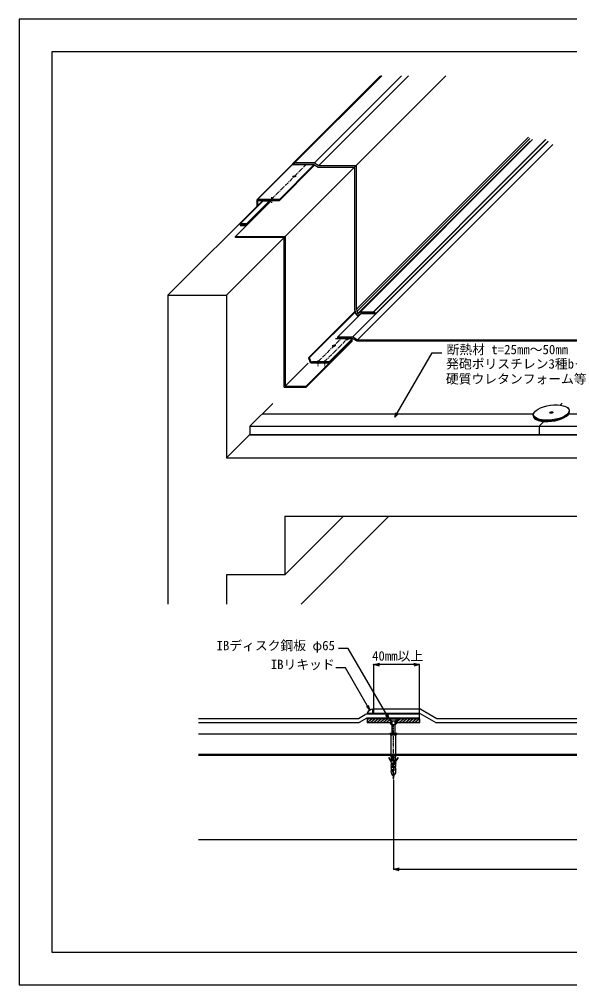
# Model space of a CAD drawing. Units: millimetres, scale not verified, with parts at other scales. Extents: x -210 to 1470, y -148 to 1040.
# Drawn here: x -210 to 467, y -148 to 1040 of the extents above; entities that cross this region are included whole.
import ezdxf
from ezdxf.enums import TextEntityAlignment as Align

# ---------------------------------------------------------------- set-up
doc = ezdxf.new("R2010")
doc.units = ezdxf.units.MM
doc.header["$PDMODE"] = 32
doc.header["$PDSIZE"] = 0.5
doc.linetypes.add('CHAIN1', pattern=[8, 5, -1, 1, -1])
doc.linetypes.add('DASHED3', pattern=[4, 3, -1])
for name, color, linetype in [('0-0_0', 7, 'Continuous'), ('0-2_IBｼｰﾄ', 7, 'Continuous'), ('0-3_IBリキッド', 7, 'Continuous'), ('0-4_ブチルﾃｰﾌﾟ', 4, 'Continuous'), ('0-5_中心線', 1, 'CHAIN1'), ('0-7_図面枠', 7, 'Continuous'), ('0-A_寸法線', 7, 'Continuous'), ('0-B_文字', 7, 'Continuous'), ('0-C_断熱材', 2, 'Continuous'), ('0-D_構築線', 1, 'Continuous'), ('0-E_緩衝フォーム', 7, 'Continuous'), ('1-1_躯体', 7, 'Continuous'), ('1-2_輪郭線', 2, 'Continuous'), ('1-3_部材(積層鋼板)', 4, 'Continuous'), ('1-4_部材(ﾋﾞｽ類)', 7, 'Continuous')]:
    doc.layers.add(name, color=color, linetype=linetype)
doc.styles.add('MS Gothic', font='')
doc.styles.get('MS Gothic').set_extended_font_data('MS Gothic')

# ---------------------------------------------------------------- blocks, each defined once
blk = doc.blocks.new('_Open30')
at = {"layer": '0-0_0'}
blk.add_line((0, 0), (-1, 0), dxfattribs=at)
blk.add_lwpolyline([(-1, 0.2679), (0, 0), (-1, -0.2679)], dxfattribs=at)

msp = doc.modelspace()

# ---------------------------------------------------------------- linework, layer by layer
at = {"layer": '0-2_IBｼｰﾄ'}
for p, q in [((128.886, 862.711), (236.123, 969.948)), ((153.222, 862.711), (260.458, 969.948)), ((158.534, 859.645), (268.837, 969.948)), ((176.365, 831.36), (314.952, 969.948)), ((204.649, 682.441), (416.781, 894.573)), ((206.167, 680.632), (418.299, 892.764)), ((209.669, 679.311), (421.801, 891.443)), ((225.401, 679.311), (437.533, 891.443)), ((200.317, 648.627), (440.733, 889.043)), ((206.206, 645.227), (446.622, 885.643)), ((206.702, 677.598), (418.834, 889.73)), ((153.222, 862.711), (128.886, 862.711)), ((128.886, 860.711), (128.886, 862.711)), ((152.686, 860.711), (128.886, 860.711)), ((152.686, 860.711), (157.998, 857.645)), ((153.222, 862.711), (158.534, 859.645)), ((157.998, 857.645), (202.649, 857.645)), ((158.534, 859.645), (204.649, 859.645)), ((202.649, 857.645), (202.649, 681.713)), ((204.649, 859.645), (204.649, 682.441)), ((204.291, 679.757), (202.649, 681.713)), ((204.753, 677.137), (204.291, 679.757)), ((206.167, 680.632), (204.649, 682.441)), ((206.702, 677.598), (206.167, 680.632)), ((206.391, 675.11), (210.205, 677.311)), ((206.702, 677.598), (209.669, 679.311)), ((225.401, 677.311), (210.205, 677.311)), ((181.921, 648.627), (210.205, 676.911)), ((228.601, 676.911), (210.205, 676.911)), ((284.028, 190.503), (226.188, 190.503)), ((226.188, 185.503), (226.188, 190.503)), ((284.028, 190.503), (303.935, 179.01)), ((10.438, 179.003), (207.241, 179.003)), ((207.266, 179.01), (215.559, 183.798)), ((217.562, 179.335), (208.355, 174.01)), ((282.688, 179.503), (218.188, 179.503)), ((226.188, 185.503), (282.688, 185.503)), ((282.688, 185.503), (302.595, 174.01)), ((303.96, 179.003), (1090.438, 179.003)), ((10.438, 174.003), (208.33, 174.003)), ((302.62, 174.003), (1090.438, 174.003))]:
    msp.add_line(p, q, dxfattribs=at)
for points in [[(225.401, 677.311), (225.401, 679.311), (209.669, 679.311)], [(654.84, 645.36), (651.152, 643.227), (205.67, 643.227), (199.781, 646.627), (181.921, 646.627), (181.921, 648.627), (200.317, 648.627), (206.206, 645.227), (650.717, 645.227), (654.038, 647.145)], [(282.688, 179.503), (282.688, 184.503), (218.188, 184.503)]]:
    msp.add_lwpolyline(points, dxfattribs=at)
for centre, radius, start, end in [((207.405, 677.605), 2.693, 190, 247.88812), ((207.241, 179.053), 0.05, 270, 300), ((218.188, 179.253), 5.25, 90, 120.04481), ((218.188, 178.253), 1.25, 90, 120.04489), ((303.96, 179.053), 0.05, 240, 270), ((208.33, 174.053), 0.05, 270, 300.04481), ((302.62, 174.053), 0.05, 240, 270)]:
    msp.add_arc(centre, radius, start, end, dxfattribs=at)
at = {"layer": '0-3_IBリキッド'}
for p, q in [((126.393, 861.844), (234.496, 969.948)), ((128.486, 862.711), (235.723, 969.948)), ((225.801, 679.311), (437.933, 891.443)), ((228.601, 677.311), (440.733, 889.443)), ((128.486, 860.711), (125.686, 860.711)), ((128.486, 860.711), (128.486, 862.711)), ((225.801, 677.311), (225.801, 679.311)), ((228.601, 677.311), (225.801, 677.311)), ((225.188, 185.503), (225.188, 190.503)), ((218.188, 185.503), (225.188, 185.503))]:
    msp.add_line(p, q, dxfattribs=at)
for centre, radius, start, end in [((128.486, 859.751), 2.96, 90, 161.07536), ((225.801, 676.351), 2.96, 18.92464, 90), ((225.188, 183.103), 7.4, 90, 161.07536)]:
    msp.add_arc(centre, radius, start, end, dxfattribs=at)
at = {"layer": '0-4_ブチルﾃｰﾌﾟ', "color": 7}
for p, q in [((61.805, 787.934), (90.089, 816.218)), ((69.805, 787.934), (98.089, 816.218)), ((90.089, 816.218), (98.089, 816.218)), ((98.089, 816.218), (98.089, 814.418))]:
    msp.add_line(p, q, dxfattribs=at)
at = {"layer": '0-4_ブチルﾃｰﾌﾟ'}
for p, q in [((61.805, 787.756), (61.984, 787.934)), ((61.805, 787.049), (62.691, 787.934)), ((61.805, 786.341), (63.398, 787.934)), ((62.105, 785.934), (64.105, 787.934)), ((62.812, 785.934), (64.812, 787.934)), ((63.519, 785.934), (65.519, 787.934)), ((64.226, 785.934), (66.226, 787.934)), ((64.933, 785.934), (66.933, 787.934)), ((65.64, 785.934), (67.64, 787.934)), ((66.348, 785.934), (68.348, 787.934)), ((67.055, 785.934), (69.055, 787.934)), ((67.762, 785.934), (69.762, 787.934)), ((68.469, 785.934), (69.805, 787.27)), ((69.176, 785.934), (69.805, 786.563))]:
    msp.add_line(p, q, dxfattribs=at)
at = {"layer": '0-4_ブチルﾃｰﾌﾟ', "color": 7}
msp.add_lwpolyline([(69.805, 786.134), (69.805, 787.934), (61.805, 787.934), (61.805, 785.934), (69.605, 785.934)], dxfattribs=at)
at = {"layer": '0-5_中心線'}
for p, q in [((100.26, 817.885), (142.686, 860.311)), ((100.26, 820.471), (100.26, 813.271)), ((157.497, 617.943), (185.781, 646.227)), ((165.497, 617.943), (193.781, 646.227)), ((157.497, 619.642), (157.497, 612.442)), ((165.497, 619.642), (165.497, 612.442)), ((444.814, 555.543), (444.814, 554.21)), ((250.438, 104.435), (250.438, 170.837))]:
    msp.add_line(p, q, dxfattribs=at)
at = {"layer": '0-7_図面枠'}
msp.add_lwpolyline([(1470, -148.5), (1470, 1039.5), (-210, 1039.5), (-210, -148.5)], close=True, dxfattribs=at)
at = {"layer": '0-A_寸法線'}
for p, q in [((252.17, 549.776), (297.953, 629.075)), ((297.953, 629.075), (309.953, 629.075)), ((194.913, 265.404), (182.913, 265.404)), ((245.084, 178.503), (194.913, 265.404)), ((191.451, 241.404), (179.451, 241.404)), ((221.43, 189.478), (191.451, 241.404)), ((226.188, 185.503), (226.188, 245.364)), ((275.688, 245.364), (233.188, 245.364)), ((282.688, 185.503), (282.688, 245.364)), ((250.438, 103.435), (250.438, -6.405)), ((257.438, -6.405), (843.438, -6.405))]:
    msp.add_line(p, q, dxfattribs=at)
for points in [[(256.412, 554.019), (252.17, 549.776), (253.723, 555.572)], [(217.187, 193.721), (221.43, 189.478), (219.877, 195.274)], [(240.841, 182.746), (245.084, 178.503), (243.531, 184.299)]]:
    msp.add_lwpolyline(points, dxfattribs=at)
msp.add_point((226.188, 245.364), dxfattribs=at)
at = {"layer": '0-C_断熱材'}
for p, q in [((73.637, 538.632), (101.921, 566.916)), ((455.723, 564.718), (458.321, 567.316)), ((88.814, 553.81), (422.547, 553.81)), ((466.18, 553.81), (822.946, 553.81)), ((73.637, 538.632), (1066.837, 538.632)), ((429.637, 538.632), (435.294, 544.289)), ((429.637, 538.632), (429.637, 528.632)), ((10.438, 160.003), (1090.438, 160.003)), ((10.438, 135.003), (1090.438, 135.003))]:
    msp.add_line(p, q, dxfattribs=at)
msp.add_lwpolyline([(73.637, 538.632), (73.637, 528.632), (1066.837, 528.632), (1066.837, 538.632), (1406.248, 878.043)], dxfattribs=at)
at = {"layer": '0-D_構築線'}
for p, q in [((111.544, 846.169), (111.544, 846.569)), ((55.663, 771.059), (56.063, 771.459)), ((73.237, 528.232), (73.637, 528.632))]:
    msp.add_line(p, q, dxfattribs=at)
for points in [[(173.965, 828.96), (174.365, 828.96), (174.365, 829.36), (173.965, 829.36)], [(171.497, 616.276), (171.897, 616.276), (171.897, 616.676), (171.497, 616.676)], [(73.237, 528.232), (73.637, 528.232), (73.637, 528.632), (73.237, 528.632)]]:
    msp.add_lwpolyline(points, close=True, dxfattribs=at)
at = {"layer": '0-E_緩衝フォーム'}
for p, q in [((117.396, 772.392), (202.649, 857.645)), ((56.063, 772.392), (99.889, 816.218)), ((116.063, 586.659), (116.063, 771.059)), ((143.213, 587.992), (199.781, 644.56)), ((117.396, 587.992), (145.681, 616.276)), ((116.063, 586.659), (143.213, 586.659))]:
    msp.add_line(p, q, dxfattribs=at)
for points in [[(56.063, 772.392), (117.396, 772.392), (117.396, 587.992)], [(116.063, 771.059), (56.063, 771.059), (56.063, 772.392)], [(143.213, 586.659), (199.781, 643.227), (199.781, 644.56)], [(117.396, 587.992), (143.213, 587.992), (143.213, 586.659)]]:
    msp.add_lwpolyline(points, dxfattribs=at)
at = {"layer": '1-1_躯体'}
for p, q in [((-27.048, 699.948), (89.623, 816.618)), ((44.952, 699.948), (116.063, 771.059)), ((-27.048, 699.948), (-27.048, 319.948)), ((44.952, 499.948), (73.237, 528.232)), ((73.237, 528.232), (1066.837, 528.232)), ((44.952, 499.948), (1038.552, 499.948)), ((116.952, 427.948), (1038.552, 427.948)), ((116.952, 355.948), (188.952, 427.948)), ((136.952, 319.948), (244.952, 427.948)), ((10.438, 134.003), (1090.438, 134.003)), ((10.438, 30.003), (1090.438, 30.003))]:
    msp.add_line(p, q, dxfattribs=at)
for points in [[(-27.048, 699.948), (44.952, 699.948), (44.952, 499.948)], [(116.952, 427.948), (116.952, 355.948), (44.952, 355.948), (44.952, 319.948)]]:
    msp.add_lwpolyline(points, dxfattribs=at)
at = {"layer": '1-2_輪郭線'}
msp.add_lwpolyline([(1430, 999.5), (-170, 999.5), (-170, -108.5), (1430, -108.5)], close=True, dxfattribs=at)
at = {"layer": '1-3_部材(積層鋼板)', "color": 7}
for p, q in [((82.553, 817.592), (124.979, 860.019)), ((83.26, 817.885), (125.686, 860.311)), ((110.26, 817.885), (152.686, 860.311)), ((110.26, 816.618), (152.686, 859.045)), ((152.686, 860.311), (125.686, 860.311)), ((152.686, 860.311), (152.686, 859.045)), ((82.26, 816.885), (82.26, 809.255)), ((83.526, 810.522), (83.526, 816.418)), ((146.081, 622.899), (202.649, 679.468)), ((147.328, 623.119), (203.897, 679.688)), ((207.805, 674.511), (207.405, 674.511)), ((171.497, 617.943), (199.781, 646.227)), ((171.497, 616.676), (199.781, 644.96)), ((199.781, 646.227), (179.121, 646.227)), ((199.781, 644.96), (199.781, 646.227)), ((422.486, 551.782), (422.486, 552.715)), ((467.142, 556.638), (467.142, 557.571)), ((282.688, 178.503), (218.188, 178.503)), ((245.824, 173.82), (247.288, 172.036)), ((247.674, 171.853), (253.201, 171.853)), ((253.588, 172.036), (255.051, 173.82))]:
    msp.add_line(p, q, dxfattribs=at)
at = {"layer": '1-3_部材(積層鋼板)'}
for p, q in [((82.26, 816.091), (84.054, 817.885)), ((82.26, 814.676), (83.526, 815.943)), ((82.26, 813.262), (83.526, 814.529)), ((82.26, 811.848), (83.526, 813.115)), ((82.26, 810.434), (83.526, 811.7)), ((84.202, 816.618), (85.468, 817.885)), ((85.616, 816.618), (86.882, 817.885)), ((87.03, 816.618), (88.297, 817.885)), ((88.444, 816.618), (89.711, 817.885)), ((89.858, 816.618), (91.125, 817.885)), ((91.273, 816.618), (92.539, 817.885)), ((92.687, 816.618), (93.954, 817.885)), ((94.101, 816.618), (95.368, 817.885)), ((95.515, 816.618), (96.782, 817.885)), ((96.929, 816.618), (98.196, 817.885)), ((98.344, 816.618), (99.61, 817.885)), ((101.172, 816.618), (102.439, 817.885)), ((102.586, 816.618), (103.853, 817.885)), ((104.001, 816.618), (105.267, 817.885)), ((105.415, 816.618), (106.681, 817.885)), ((106.829, 816.618), (108.096, 817.885)), ((108.243, 816.618), (109.51, 817.885)), ((109.657, 816.618), (110.26, 817.221)), ((146.151, 622.501), (146.649, 622.999)), ((146.363, 621.299), (147.456, 622.392)), ((146.6, 620.122), (147.668, 621.19)), ((146.977, 619.085), (147.971, 620.079)), ((147.563, 618.257), (148.431, 619.125)), ((148.277, 617.556), (149.2, 618.48)), ((149.173, 617.038), (150.223, 618.088)), ((150.317, 616.768), (151.492, 617.943)), ((151.64, 616.676), (152.906, 617.943)), ((153.054, 616.676), (154.32, 617.943)), ((154.468, 616.676), (155.735, 617.943)), ((155.882, 616.676), (157.149, 617.943)), ((158.711, 616.676), (159.977, 617.943)), ((160.125, 616.676), (161.392, 617.943)), ((161.539, 616.676), (162.806, 617.943)), ((162.953, 616.676), (164.22, 617.943)), ((165.782, 616.676), (167.048, 617.943)), ((167.196, 616.676), (168.463, 617.943)), ((168.61, 616.676), (169.877, 617.943)), ((170.024, 616.676), (171.291, 617.943)), ((171.439, 616.676), (171.497, 616.734)), ((217.938, 176.967), (219.781, 178.503)), ((218.287, 174.003), (223.685, 178.503)), ((222.192, 174.003), (227.589, 178.503)), ((226.096, 174.003), (231.494, 178.503)), ((230, 174.003), (235.398, 178.503)), ((233.904, 174.003), (239.302, 178.503)), ((237.808, 174.003), (243.206, 178.503)), ((257.33, 174.003), (262.727, 178.503)), ((261.234, 174.003), (266.632, 178.503)), ((265.138, 174.003), (270.536, 178.503)), ((269.042, 174.003), (274.44, 178.503)), ((272.946, 174.003), (278.344, 178.503)), ((276.851, 174.003), (282.248, 178.503)), ((241.713, 174.003), (245.815, 177.423)), ((247.237, 172.099), (248.069, 172.793)), ((280.755, 174.003), (282.938, 175.823))]:
    msp.add_line(p, q, dxfattribs=at)
at = {"layer": '1-3_部材(積層鋼板)', "color": 7}
for points in [[(83.726, 816.618), (110.26, 816.618), (110.26, 817.885), (83.26, 817.885)], [(204.359, 677.068), (203.897, 679.688), (202.649, 679.468)], [(147.79, 620.499), (147.328, 623.119), (146.081, 622.899), (146.543, 620.279)], [(150.836, 616.676), (171.497, 616.676), (171.497, 617.943), (150.836, 617.943)], [(217.938, 178.253), (217.938, 174.003), (245.438, 174.003)], [(255.438, 174.003), (282.938, 174.003), (282.938, 178.253)]]:
    msp.add_lwpolyline(points, dxfattribs=at)
at = {"layer": '1-3_部材(積層鋼板)'}
for points in [[(99.758, 816.618), (100.26, 817.12), (101.025, 817.885)], [(157.296, 616.676), (157.497, 616.877), (158.563, 617.943)], [(164.368, 616.676), (165.497, 617.805), (165.634, 617.943)], [(252.807, 173.487), (253.425, 174.003), (258.823, 178.503)], [(245.579, 173.972), (245.617, 174.003), (247.596, 175.653)]]:
    msp.add_lwpolyline(points, dxfattribs=at)
at = {"layer": '1-3_部材(積層鋼板)', "color": 7, "linetype": 'DASHED3'}
for points in [[(248.069, 171.853), (248.069, 175.184), (245.084, 178.148), (245.084, 178.503)], [(252.807, 171.853), (252.807, 175.184), (255.792, 178.148), (255.792, 178.503)]]:
    msp.add_lwpolyline(points, dxfattribs=at)
at = {"layer": '1-3_部材(積層鋼板)', "color": 7}
for centre, radius, start, end in [((125.686, 859.311), 1, 90, 135), ((83.26, 816.885), 1, 90, 180), ((83.726, 816.418), 0.2, 90, 180), ((207.405, 677.605), 3.093, 190, 270), ((150.836, 621.036), 4.36, 190, 270), ((150.836, 621.036), 3.093, 190, 270), ((218.188, 178.253), 0.25, 90, 180), ((282.688, 178.253), 0.25, 0, 90), ((245.438, 173.503), 0.5, 39.3586, 90), ((247.674, 172.353), 0.5, 219.3586, 270), ((253.201, 172.353), 0.5, 270, 320.6414), ((255.438, 173.503), 0.5, 90, 140.6414)]:
    msp.add_arc(centre, radius, start, end, dxfattribs=at)
for centre, major_axis in [((128.563, 846.169), (-1.723, -0.382)), ((177.296, 637.742), (-1.723, -0.382)), ((444.814, 555.543), (-21.889, -2.882)), ((444.814, 555.543), (-2.027, -0.267))]:
    msp.add_ellipse(centre, major_axis=major_axis, ratio=0.414214, dxfattribs=at)
for centre, major_axis, start_param, end_param in [((128.563, 844.903), (-1.723, -0.382), 4.0644053, 5.17722843), ((193.781, 646.227), (-1.723, -0.382), 5.79176162, 8.93335429), ((193.781, 644.96), (-1.723, -0.382), 4.0644053, 5.17722843), ((177.296, 636.475), (-1.723, -0.382), 4.0644053, 5.17722843), ((444.814, 555.143), (-22.295, -2.935), 5.76882194, 9.83018475), ((444.814, 554.21), (-22.295, -2.935), 6.22870702, 9.37029967), ((444.814, 555.21), (-1.824, -0.24), 3.03418429, 6.28163709), ((444.814, 554.21), (-1.621, -0.213), 4.07209153, 5.24372985)]:
    msp.add_ellipse(centre, major_axis=major_axis, ratio=0.414214, start_param=start_param, end_param=end_param, dxfattribs=at)
at = {"layer": '1-4_部材(ﾋﾞｽ類)'}
for p, q in [((245.938, 178.503), (254.938, 178.503)), ((252.108, 175.673), (248.768, 175.673)), ((248.768, 160.605), (248.768, 175.259)), ((252.108, 175.259), (252.108, 160.605)), ((245.941, 160.003), (254.935, 160.003)), ((253.438, 158.488), (247.438, 158.488)), ((250.023, 131.474), (249.454, 130.05)), ((250.066, 131.489), (249.485, 130.039)), ((250.07, 129.804), (250.641, 131.232)), ((250.089, 132.576), (250.089, 131.785)), ((250.101, 129.792), (250.682, 131.243)), ((250.123, 132.595), (250.123, 131.785)), ((250.753, 131.785), (250.753, 132.595)), ((250.786, 131.785), (250.786, 132.576)), ((248.258, 127), (248.06, 127.259)), ((250.832, 125.817), (249.464, 122.619)), ((249.472, 121.739), (250.851, 118.674)), ((249.478, 129.184), (250.826, 126.276)), ((250.863, 125.804), (249.495, 122.605)), ((249.503, 121.752), (250.881, 118.688)), ((249.508, 129.198), (250.856, 126.29)), ((249.975, 122.398), (251.346, 125.564)), ((251.429, 118.996), (249.981, 122.01)), ((250.005, 122.385), (251.376, 125.551)), ((251.463, 119.003), (250.011, 122.024)), ((251.342, 126.521), (250.075, 129.474)), ((251.373, 126.535), (250.105, 129.487)), ((252.618, 127), (252.815, 127.259)), ((251.611, 110.605), (248.6, 109.554)), ((251.325, 110.605), (248.6, 109.654)), ((249.145, 110.605), (249.231, 110.284)), ((250.814, 118.105), (249.267, 115.182)), ((249.267, 114.032), (249.993, 112.665)), ((250.843, 118.088), (249.296, 115.167)), ((249.296, 114.048), (250.022, 112.681)), ((251.731, 110.605), (249.521, 109.2)), ((251.386, 107.828), (249.746, 107.257)), ((251.386, 107.728), (249.746, 107.157)), ((249.849, 114.889), (251.436, 117.858)), ((250.583, 112.997), (249.856, 114.314)), ((249.878, 114.874), (251.465, 117.842)), ((250.612, 113.013), (249.885, 114.331)), ((251.071, 108.143), (249.979, 107.49)), ((250.115, 112.308), (250.082, 112.308)), ((250.082, 112.308), (250.101, 110.605)), ((250.911, 107.546), (250.106, 107.019)), ((250.794, 112.308), (250.761, 112.308)), ((250.774, 110.605), (250.794, 112.308))]:
    msp.add_line(p, q, dxfattribs=at)
for points in [[(248.475, 175.966), (245.938, 178.503), (245.938, 178.803), (254.938, 178.803), (254.938, 178.503), (252.401, 175.966)], [(253.478, 158.547), (254.935, 160.003), (254.935, 160.605), (245.941, 160.605), (245.941, 160.003), (247.397, 158.547)], [(247.456, 158.405), (247.456, 132.068), (247.474, 132.068), (247.545, 132.033), (247.616, 132.033), (247.687, 131.997), (247.895, 131.95)], [(252.98, 131.95), (253.189, 131.997), (253.26, 132.033), (253.331, 132.033), (253.402, 132.068), (253.42, 132.068), (253.42, 158.405)], [(248.06, 131.748), (248.06, 127.259), (245.412, 130.724)], [(250.089, 131.856), (248.594, 131.856), (248.594, 125.994), (248.327, 125.994), (248.327, 126.747)], [(250.786, 131.856), (252.282, 131.856), (252.282, 125.994), (252.549, 125.994), (252.549, 126.747)], [(255.463, 130.724), (252.815, 127.259), (252.815, 131.748)], [(244.69, 130.192), (247.438, 125.994), (247.527, 124.394), (248.593, 124.394), (248.593, 122.172), (247.438, 122.172), (247.527, 120.554), (248.54, 120.554), (248.469, 118.349), (247.438, 118.349), (247.527, 116.732), (248.398, 116.732), (248.327, 114.509), (247.438, 114.509), (247.546, 112.369), (248.188, 110.605), (252.688, 110.605), (253.33, 112.369), (253.438, 114.509), (252.549, 114.509), (252.478, 116.732), (253.349, 116.732), (253.438, 118.349), (252.407, 118.349), (252.336, 120.554), (253.349, 120.554), (253.438, 122.172), (252.282, 122.172), (252.282, 124.394), (253.349, 124.394), (253.438, 125.994), (256.186, 130.192)], [(247.527, 124.394), (247.527, 124.145), (247.829, 123.38), (247.864, 122.172)], [(247.918, 118.349), (247.9, 119.558), (247.527, 120.358), (247.527, 120.554)], [(252.958, 118.349), (252.976, 119.558), (253.349, 120.358), (253.349, 120.554)], [(253.349, 124.394), (253.349, 124.145), (253.047, 123.38), (253.011, 122.172)], [(247.527, 116.732), (247.527, 116.554), (247.971, 115.718), (247.989, 114.509)], [(249.652, 110.605), (249.231, 110.284), (248.6, 109.654), (248.6, 109.554), (249.521, 109.2), (249.979, 107.49), (249.746, 107.257), (249.746, 107.157), (250.106, 107.019), (250.438, 105.779), (250.911, 107.546), (251.386, 107.728), (251.386, 107.828), (251.071, 108.143), (251.731, 110.605)], [(250.115, 110.605), (250.115, 111.582), (250.761, 111.582), (250.761, 110.605)], [(253.349, 116.732), (253.349, 116.554), (252.904, 115.718), (252.887, 114.509)]]:
    msp.add_lwpolyline(points, dxfattribs=at)
for centre, radius, start, end in [((247.768, 175.259), 1, 0, 45), ((253.108, 175.259), 1, 135, 180), ((247.256, 158.405), 0.2, 0, 45), ((253.62, 158.405), 0.2, 135, 180), ((245.056, 130.452), 0.449, 37.38183, 215.39037), ((247.854, 131.748), 0.207, 360, 78.37519), ((250.438, 133.164), 0.683, 300.64443, 239.35557), ((250.438, 133.164), 0.65, 298.99242, 241.00758), ((249.326, 131.785), 0.763, 335.97512, 0), ((249.326, 131.785), 0.796, 338.19323, 0), ((249.326, 131.785), 1.427, 337.19074, 360), ((249.326, 131.785), 1.46, 338.19323, 0), ((253.022, 131.748), 0.207, 101.62481, 180), ((255.82, 130.452), 0.449, 324.60963, 142.61817), ((247.827, 126.747), 0.5, 0, 30.42714), ((250.471, 129.644), 1.095, 158.2146, 204.87271), ((250.471, 122.188), 1.095, 156.84042, 204.22194), ((250.471, 129.644), 1.062, 158.17187, 204.87271), ((250.471, 122.188), 1.062, 156.84042, 204.22194), ((250.4, 122.211), 0.465, 156.27812, 205.66734), ((250.4, 122.211), 0.431, 156.27812, 205.66734), ((250.471, 129.644), 0.431, 158.20137, 203.23665), ((250.471, 129.644), 0.398, 158.19323, 203.23665), ((250.314, 126.039), 0.564, 336.84042, 24.87271), ((250.314, 126.039), 0.597, 336.84042, 24.87271), ((250.25, 126.039), 1.194, 336.58818, 23.8287), ((250.25, 126.039), 1.228, 336.58818, 23.8287), ((250.382, 118.421), 1.194, 331.85925, 28.78795), ((250.382, 118.421), 1.228, 331.85949, 28.27499), ((253.049, 126.747), 0.5, 149.57286, 180), ((250.351, 114.608), 1.228, 152.09899, 207.95156), ((250.351, 114.608), 1.194, 152.09899, 207.95156), ((250.376, 114.608), 0.597, 151.87656, 209.41932), ((250.376, 114.608), 0.564, 151.87656, 209.43109), ((249.318, 112.308), 0.763, 0, 27.95156), ((249.318, 112.308), 0.796, 0, 27.95156), ((249.334, 112.308), 1.427, 0, 28.91197), ((249.334, 112.308), 1.46, 0, 28.91198), ((250.347, 118.421), 0.564, 325.90086, 26.66039), ((250.347, 118.421), 0.597, 326.07565, 26.59167)]:
    msp.add_arc(centre, radius, start, end, dxfattribs=at)

# ---------------------------------------------------------------- block references
at = {"layer": '0-A_寸法線', "xscale": 7, "yscale": 7, "rotation": 180}
for p in [(226.188, 245.364), (250.438, -6.405)]:
    msp.add_blockref('_Open30', p, dxfattribs=at)
at = {"layer": '0-A_寸法線', "xscale": 7, "yscale": 7}
msp.add_blockref('_Open30', (282.688, 245.364), dxfattribs=at)

# ---------------------------------------------------------------- texts
at = {"layer": '0-A_寸法線', "style": 'MS Gothic'}
msp.add_text('40mm以上', height=11.55, dxfattribs=at).set_placement((224.164, 246.864), align=Align.BOTTOM_LEFT)
at = {"layer": '0-B_文字', "style": 'MS Gothic'}
for s, p in [('断熱材 t=25㎜～50㎜', (315.894, 623.897)), ('発砲ポリスチレン3種b＋フィルム又は', (315.224, 606.275)), ('硬質ウレタンフォーム等', (314.98, 587.775)), ('IBディスク鋼板 φ65', (32.727, 259.616)), ('IBリキッド', (99.438, 236.347))]:
    msp.add_text(s, height=11.55, dxfattribs=at).set_placement(p, align=Align.BOTTOM_LEFT)

doc.saveas('drawing.dxf')
